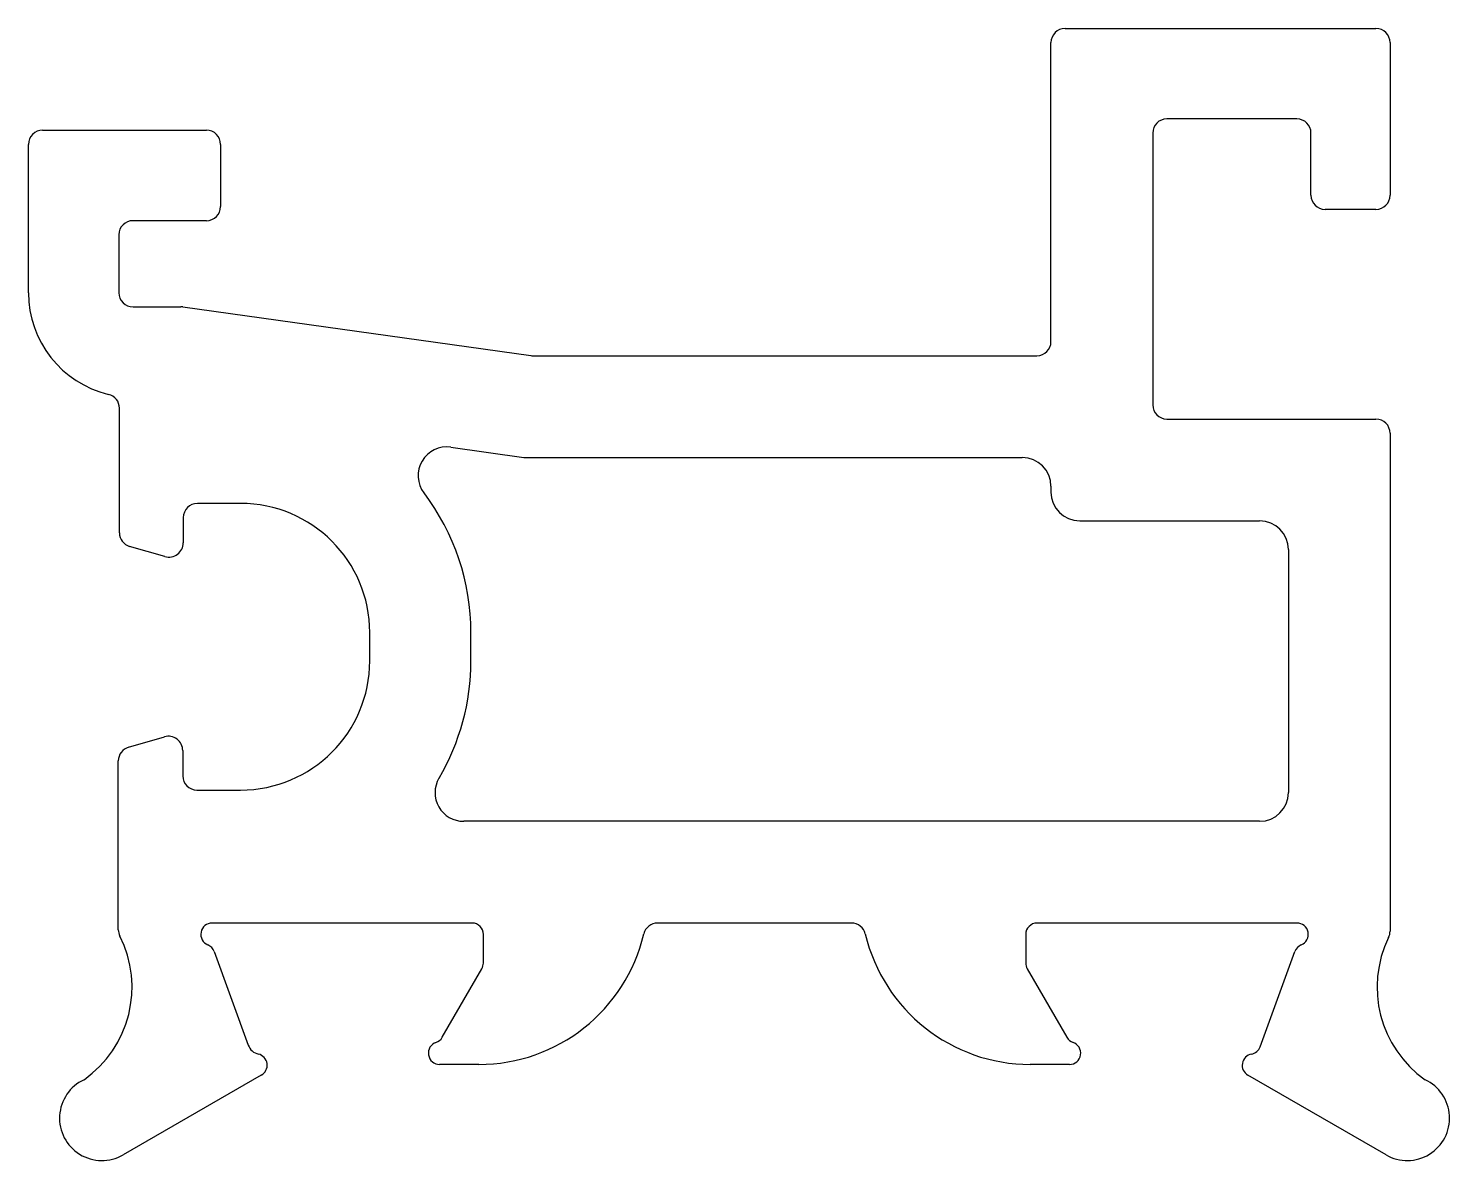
# Model space of a CAD drawing. Header units: inches. Extents: x -12.8 to 12.3, y -0.3 to 19.8.
import ezdxf

# ---------------------------------------------------------------- set-up
doc = ezdxf.new("R2010")
doc.units = ezdxf.units.IN
doc.header["$MEASUREMENT"] = 0
doc.layers.add('CLIP', color=7, linetype='Continuous')

msp = doc.modelspace()

# ---------------------------------------------------------------- linework, layer by layer
at = {"layer": 'CLIP', "color": 7, "linetype": 'Continuous'}
for p, q in [((5.544, 19.771), (11.044, 19.771)), ((5.294, 14.232), (5.294, 19.521)), ((11.294, 19.521), (11.294, 16.821)), ((9.644, 18.171), (7.344, 18.171)), ((-12.549, 17.971), (-9.649, 17.971)), ((7.094, 17.921), (7.094, 13.112)), ((9.894, 16.821), (9.894, 17.921)), ((-12.799, 15.097), (-12.799, 17.721)), ((-9.399, 17.721), (-9.399, 16.621)), ((-9.649, 16.371), (-10.949, 16.371)), ((11.044, 16.571), (10.144, 16.571)), ((-11.199, 16.121), (-11.199, 15.097)), ((-10.949, 14.847), (-10.102, 14.847)), ((-10.068, 14.845), (-3.91, 13.984)), ((-3.875, 13.982), (5.044, 13.982)), ((-11.189, 10.85), (-11.189, 13.055)), ((7.344, 12.862), (11.044, 12.862)), ((11.294, 12.612), (11.294, 3.805)), ((-5.325, 12.365), (-4.035, 12.184)), ((-4.001, 12.182), (4.786, 12.182)), ((5.294, 11.674), (5.294, 11.57)), ((-9.044, 11.37), (-9.809, 11.37)), ((-10.059, 11.12), (-10.059, 10.673)), ((5.802, 11.062), (8.986, 11.062)), ((-10.384, 10.429), (-11.009, 10.61)), ((9.494, 10.554), (9.494, 6.255)), ((-6.759, 8.585), (-6.759, 9.085)), ((-4.969, 8.585), (-4.969, 9.085)), ((-11.026, 7.058), (-10.394, 7.241)), ((-11.209, 3.83), (-11.209, 6.814)), ((-10.069, 6.997), (-10.069, 6.55)), ((-9.819, 6.3), (-9.044, 6.3)), ((8.986, 5.747), (-5.097, 5.747)), ((-4.949, 3.947), (-9.549, 3.947)), ((1.765, 3.947), (-1.668, 3.947)), ((9.647, 3.947), (5.047, 3.947)), ((-4.749, 3.241), (-4.749, 3.747)), ((4.847, 3.747), (4.847, 3.241)), ((-9.512, 3.443), (-8.909, 1.788)), ((8.996, 1.759), (9.609, 3.443)), ((-5.477, 1.927), (-4.777, 3.14)), ((4.874, 3.14), (5.574, 1.927)), ((-8.68, 1.259), (-11.124, -0.153)), ((-4.83, 1.447), (-5.523, 1.447)), ((5.62, 1.447), (4.928, 1.447)), ((11.222, -0.153), (8.777, 1.259))]:
    msp.add_line(p, q, dxfattribs=at)
for centre, radius, start, end in [((5.544, 19.521), 0.25, 90, 180), ((11.044, 19.521), 0.25, 0, 90), ((7.344, 17.921), 0.25, 90, 180), ((9.644, 17.921), 0.25, 0, 90), ((-12.549, 17.721), 0.25, 90, 180), ((-9.649, 17.721), 0.25, 360, 90), ((-9.649, 16.621), 0.25, 270, 360), ((10.144, 16.821), 0.25, 180, 270), ((11.044, 16.821), 0.25, 270, 360), ((-10.949, 16.121), 0.25, 90, 180), ((-10.949, 15.097), 1.85, 180, 256.5066), ((-10.949, 15.097), 0.25, 180, 270), ((-10.102, 14.597), 0.25, 82.044, 90), ((5.044, 14.232), 0.25, 270, 360), ((-3.875, 14.236), 0.254, 262.044, 270), ((-11.439, 13.055), 0.25, 0, 76.5066), ((7.344, 13.112), 0.25, 180, 270), ((11.044, 12.612), 0.25, 0, 90), ((-5.396, 11.862), 0.508, 82.044, 217.1954), ((-4.001, 12.432), 0.25, 262.044, 270), ((4.786, 11.674), 0.508, 360, 90), ((5.802, 11.57), 0.508, 180, 270), ((-9.809, 11.12), 0.25, 90, 180), ((-9.044, 9.085), 2.285, 360, 90), ((-9.054, 9.085), 4.085, 0, 37.1954), ((-10.939, 10.85), 0.25, 180, 253.8557), ((8.986, 10.554), 0.508, 0, 90), ((-10.313, 10.673), 0.254, 253.8557, 0), ((-9.044, 8.585), 2.285, 270, 360), ((-9.054, 8.585), 4.085, 329.511, 0), ((-10.955, 6.814), 0.254, 106.1443, 180), ((-10.323, 6.997), 0.254, 0, 106.1443), ((-9.819, 6.55), 0.25, 180, 270), ((-5.097, 6.255), 0.508, 149.511, 270), ((8.986, 6.255), 0.508, 270, 360), ((-10.959, 3.83), 0.25, 180, 206.872), ((-9.549, 3.747), 0.2, 90, 247.6528), ((-4.949, 3.747), 0.2, 360, 90), ((-1.668, 3.697), 0.25, 90, 166.6576), ((1.765, 3.697), 0.25, 13.3425, 90), ((5.047, 3.747), 0.2, 90, 180), ((9.647, 3.747), 0.2, 292.3472, 90), ((11.04, 3.805), 0.254, 333.8855, 360), ((-12.966, 2.813), 2, 305.1125, 26.872), ((-9.703, 3.374), 0.203, 20, 67.6528), ((-4.83, 4.447), 3, 270.0001, 346.6576), ((4.928, 4.447), 3, 193.3424, 269.9999), ((9.8, 3.374), 0.203, 112.3472, 160), ((13.064, 2.813), 2, 153.8855, 234.8875), ((-4.953, 3.241), 0.203, 330, 0), ((5.05, 3.241), 0.203, 180, 210), ((-8.674, 1.873), 0.25, 200, 257.072), ((-5.523, 1.647), 0.2, 108.7625, 270), ((-5.653, 2.028), 0.203, 288.7625, 330), ((5.75, 2.028), 0.203, 210, 251.2375), ((5.62, 1.647), 0.2, 270, 71.2375), ((-8.775, 1.434), 0.2, 298.4364, 77.072), ((8.877, 1.432), 0.2, 100.2629, 240), ((8.805, 1.829), 0.203, 280.2629, 340), ((-11.499, 0.497), 0.75, 114.975, 300), ((11.597, 0.497), 0.75, 240, 65.025)]:
    msp.add_arc(centre, radius, start, end, dxfattribs=at)

doc.saveas('drawing.dxf')
